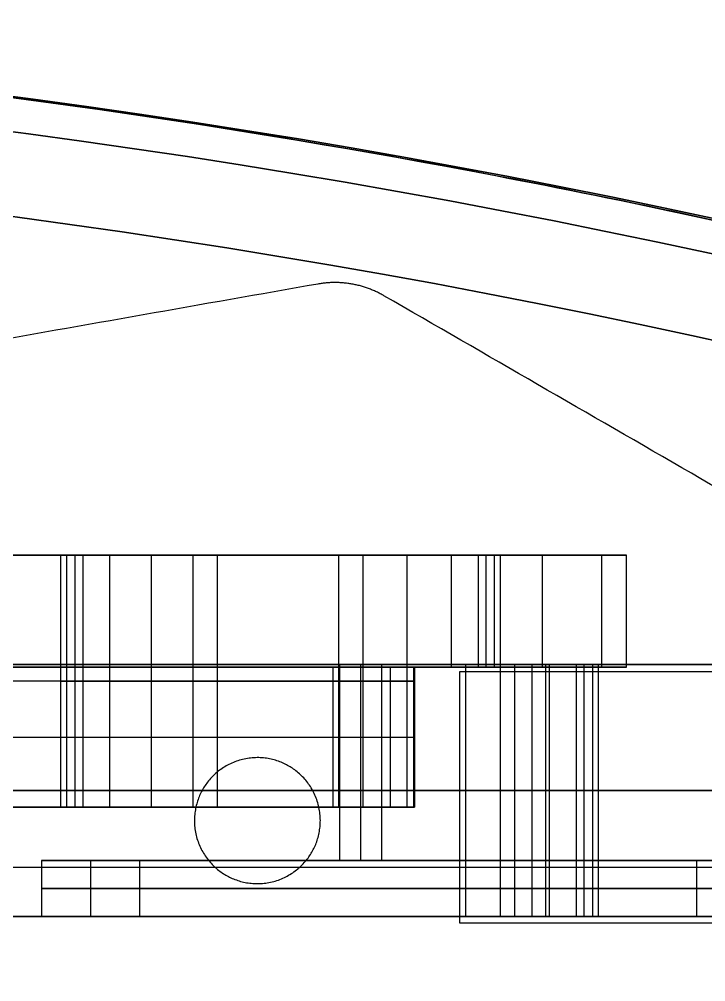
# Model space of a CAD drawing. Header units: millimetres. Extents: x -610 to 610, y -610 to 610.
# Drawn here: x 80.5 to 129.6, y 541.6 to 610.3 of the extents above; entities that cross this region are included whole.
import ezdxf

# ---------------------------------------------------------------- set-up
doc = ezdxf.new("R2010")
doc.units = ezdxf.units.MM
doc.layers.add('base', color=7, linetype='Continuous', true_color=0xffecbc)

msp = doc.modelspace()

# ---------------------------------------------------------------- linework, layer by layer
at = {"layer": 'base'}
for p, q in [((-130.366, 572.034, 110.929), (123.903, 572.034, 110.929)), ((123.903, 564.034, 109.34), (108.703, 564.034, 109.34)), ((226.171, 564.216, 122.966), (115.92, 564.216, 122.966)), ((-115.166, 554.034, 110.929), (108.703, 554.034, 110.929)), ((82.085, 550.216, 221.966), (103.407, 550.216, 221.966)), ((106.407, 550.216, 221.966), (151.407, 550.216, 221.966)), ((128.907, 550.216, 230.966), (128.907, 550.216, 212.966)), ((226.171, 546.216, 122.966), (115.92, 546.216, 122.966))]:
    msp.add_line(p, q, dxfattribs=at)
at = {"layer": 'base', "extrusion": (0, 0, -1)}
for centre, radius in [((0, 0, 3.534), 610), ((0, 0, 4.534), 610), ((0, 0, -2.476), 607.51), ((0, 0, 10.545), 607.51), ((0, 0, -4.966), 601.5), ((0, 0, 13.034), 601.5)]:
    msp.add_circle(centre, radius, dxfattribs=at)
at = {"layer": 'base'}
for centre, radius in [((0, 0, 249.466), 610), ((0, 0, 250.466), 610), ((0, 0, 243.455), 607.51), ((0, 0, 256.476), 607.51), ((0, 0, 240.966), 601.5), ((0, 0, 258.966), 601.5)]:
    msp.add_circle(centre, radius, dxfattribs=at)
for points, weights, degree, knots in [([(-495.198, -356.201, -4.034), (-851.399, 138.996, -4.034), (-356.201, 495.198, -4.034), (138.996, 851.399, -4.034), (495.198, 356.201, -4.034), (851.399, -138.996, -4.034), (356.201, -495.198, -4.034), (-138.996, -851.399, -4.034), (-495.198, -356.201, -4.034)], [1, 0.707106781187, 1, 0.707106781187, 1, 0.707106781187, 1, 0.707106781187, 1], 2, [0, 0, 0, 958.185759, 958.185759, 1916.371519, 1916.371519, 2874.557278, 2874.557278, 3832.743037, 3832.743037, 3832.743037]), ([(-610, 0, 249.966), (-610, -610, 249.966), (0, -610, 249.966), (610, -610, 249.966), (610, 0, 249.966), (610, 610, 249.966), (0, 610, 249.966), (-610, 610, 249.966), (-610, 0, 249.966)], [1, 0.707106781187, 1, 0.707106781187, 1, 0.707106781187, 1, 0.707106781187, 1], 2, [0, 0, 0, 958.185759, 958.185759, 1916.371519, 1916.371519, 2874.557278, 2874.557278, 3832.743037, 3832.743037, 3832.743037]), ([(85.059, 572.034, 150.152), (91.15, 572.034, 146.636), (97.241, 572.034, 143.119), (103.333, 572.034, 139.602), (103.868, 572.034, 139.293), (104.465, 572.034, 139.133), (105.083, 572.034, 139.133)], [1, 1, 1, 1, 0.977285323406, 0.977285323406, 1], 3, [-3346.902686, -3346.902686, -3346.902686, -3346.902686, -3345.926317, -3345.926317, -3345.926317, -3344.093779, -3344.093779, -3344.093779, -3344.093779]), ([(113.317, 572.034, 185.865), (107.102, 572.034, 189.453), (100.888, 572.034, 193.041), (94.673, 572.034, 196.629), (94.138, 572.034, 196.938), (93.541, 572.034, 197.098), (92.923, 572.034, 197.098)], [1, 1, 1, 1, 0.977285464066, 0.977285464066, 1], 3, [-3296.926844, -3296.926844, -3296.926844, -3296.926844, -3295.930709, -3295.930709, -3295.930709, -3294.098177, -3294.098177, -3294.098177, -3294.098177]), ([(106.407, 564.216, 221.966), (106.407, 564.216, 223.466), (104.907, 564.216, 223.466), (103.407, 564.216, 223.466), (103.407, 564.216, 221.966), (103.407, 564.216, 220.466), (104.907, 564.216, 220.466), (106.407, 564.216, 220.466), (106.407, 564.216, 221.966)], [1, 0.707106781187, 1, 0.707106781187, 1, 0.707106781187, 1, 0.707106781187, 1], 2, [6312.95684, 6312.95684, 6312.95684, 6315.313035, 6315.313035, 6317.669229, 6317.669229, 6320.025424, 6320.025424, 6322.381618, 6322.381618, 6322.381618]), ([(85.059, 563.034, 150.152), (91.15, 563.034, 146.636), (97.241, 563.034, 143.119), (103.333, 563.034, 139.602), (103.868, 563.034, 139.293), (104.465, 563.034, 139.133), (105.083, 563.034, 139.133)], [1, 1, 1, 1, 0.977285323406, 0.977285323406, 1], 3, [-3346.902686, -3346.902686, -3346.902686, -3346.902686, -3345.926317, -3345.926317, -3345.926317, -3344.093779, -3344.093779, -3344.093779, -3344.093779]), ([(108.703, 563.034, 188.529), (104.026, 563.034, 191.229), (99.349, 563.034, 193.929), (94.673, 563.034, 196.629), (94.138, 563.034, 196.938), (93.541, 563.034, 197.098), (92.923, 563.034, 197.098)], [1, 1, 1, 1, 0.977285464066, 0.977285464066, 1], 3, [-3296.680321, -3296.680321, -3296.680321, -3296.680321, -3295.930709, -3295.930709, -3295.930709, -3294.098177, -3294.098177, -3294.098177, -3294.098177]), ([(101.418, 550.82, 258.966), (99.168, 546.923, 258.966), (95.271, 549.173, 258.966), (91.374, 551.423, 258.966), (93.624, 555.32, 258.966), (95.874, 559.217, 258.966), (99.771, 556.967, 258.966), (103.668, 554.717, 258.966), (101.418, 550.82, 258.966)], [1, 0.707106781187, 1, 0.707106781187, 1, 0.707106781187, 1, 0.707106781187, 1], 2, [3974.114707, 3974.114707, 3974.114707, 3981.18329, 3981.18329, 3988.251874, 3988.251874, 3995.320457, 3995.320457, 4002.389041, 4002.389041, 4002.389041]), ([(101.418, 550.82, 244.966), (99.168, 546.923, 244.966), (95.271, 549.173, 244.966), (91.374, 551.423, 244.966), (93.624, 555.32, 244.966), (95.874, 559.217, 244.966), (99.771, 556.967, 244.966), (103.668, 554.717, 244.966), (101.418, 550.82, 244.966)], [1, 0.707106781187, 1, 0.707106781187, 1, 0.707106781187, 1, 0.707106781187, 1], 2, [3974.114707, 3974.114707, 3974.114707, 3981.18329, 3981.18329, 3988.251874, 3988.251874, 3995.320457, 3995.320457, 4002.389041, 4002.389041, 4002.389041]), ([(101.418, 550.82, 249.966), (99.168, 546.923, 249.966), (95.271, 549.173, 249.966), (91.374, 551.423, 249.966), (93.624, 555.32, 249.966), (95.874, 559.217, 249.966), (99.771, 556.967, 249.966), (103.668, 554.717, 249.966), (101.418, 550.82, 249.966)], [1, 0.707106781187, 1, 0.707106781187, 1, 0.707106781187, 1, 0.707106781187, 1], 2, [3974.114707, 3974.114707, 3974.114707, 3981.18329, 3981.18329, 3988.251874, 3988.251874, 3995.320457, 3995.320457, 4002.389041, 4002.389041, 4002.389041]), ([(106.407, 555.216, 221.966), (106.407, 555.216, 223.466), (104.907, 555.216, 223.466), (103.407, 555.216, 223.466), (103.407, 555.216, 221.966), (103.407, 555.216, 220.466), (104.907, 555.216, 220.466), (106.407, 555.216, 220.466), (106.407, 555.216, 221.966)], [1, 0.707106781187, 1, 0.707106781187, 1, 0.707106781187, 1, 0.707106781187, 1], 2, [6312.95684, 6312.95684, 6312.95684, 6315.313035, 6315.313035, 6317.669229, 6317.669229, 6320.025424, 6320.025424, 6322.381618, 6322.381618, 6322.381618]), ([(85.059, 554.034, 150.152), (91.15, 554.034, 146.636), (97.241, 554.034, 143.119), (103.333, 554.034, 139.602), (103.868, 554.034, 139.293), (104.465, 554.034, 139.133), (105.083, 554.034, 139.133)], [1, 1, 1, 1, 0.977285323406, 0.977285323406, 1], 3, [-3346.902686, -3346.902686, -3346.902686, -3346.902686, -3345.926317, -3345.926317, -3345.926317, -3344.093779, -3344.093779, -3344.093779, -3344.093779]), ([(108.703, 554.034, 188.529), (104.026, 554.034, 191.229), (99.349, 554.034, 193.929), (94.673, 554.034, 196.629), (94.138, 554.034, 196.938), (93.541, 554.034, 197.098), (92.923, 554.034, 197.098)], [1, 1, 1, 1, 0.977285464066, 0.977285464066, 1], 3, [-3296.680321, -3296.680321, -3296.680321, -3296.680321, -3295.930709, -3295.930709, -3295.930709, -3294.098177, -3294.098177, -3294.098177, -3294.098177]), ([(82.085, 550.216, 212.966), (82.085, 550.216, 209.466), (85.585, 550.216, 209.466), (89.085, 550.216, 209.466), (89.085, 550.216, 212.966)], [1, 0.707106781187, 1, 0.707106781187, 1], 2, [516.55399, 516.55399, 516.55399, 522.051778, 522.051778, 527.549565, 527.549565, 527.549565]), ([(89.085, 550.216, 230.966), (89.085, 550.216, 234.466), (85.585, 550.216, 234.466), (82.085, 550.216, 234.466), (82.085, 550.216, 230.966)], [1, 0.707106781187, 1, 0.707106781187, 1], 2, [726.828773, 726.828773, 726.828773, 732.32656, 732.32656, 737.824347, 737.824347, 737.824347]), ([(106.407, 550.216, 221.966), (106.407, 550.216, 220.466), (104.907, 550.216, 220.466), (103.407, 550.216, 220.466), (103.407, 550.216, 221.966), (103.407, 550.216, 223.466), (104.907, 550.216, 223.466), (106.407, 550.216, 223.466), (106.407, 550.216, 221.966)], [1, 0.707106781187, 1, 0.707106781187, 1, 0.707106781187, 1, 0.707106781187, 1], 2, [-6322.381618, -6322.381618, -6322.381618, -6320.025424, -6320.025424, -6317.669229, -6317.669229, -6315.313035, -6315.313035, -6312.95684, -6312.95684, -6312.95684]), ([(82.085, 548.216, 212.966), (82.085, 548.216, 209.466), (85.585, 548.216, 209.466), (89.085, 548.216, 209.466), (89.085, 548.216, 212.966)], [1, 0.707106781187, 1, 0.707106781187, 1], 2, [516.55399, 516.55399, 516.55399, 522.051778, 522.051778, 527.549565, 527.549565, 527.549565]), ([(89.085, 548.216, 230.966), (89.085, 548.216, 234.466), (85.585, 548.216, 234.466), (82.085, 548.216, 234.466), (82.085, 548.216, 230.966)], [1, 0.707106781187, 1, 0.707106781187, 1], 2, [726.828773, 726.828773, 726.828773, 732.32656, 732.32656, 737.824347, 737.824347, 737.824347]), ([(82.085, 546.216, 212.966), (82.085, 546.216, 209.466), (85.585, 546.216, 209.466), (89.085, 546.216, 209.466), (89.085, 546.216, 212.966)], [1, 0.707106781187, 1, 0.707106781187, 1], 2, [516.55399, 516.55399, 516.55399, 522.051778, 522.051778, 527.549565, 527.549565, 527.549565]), ([(89.085, 546.216, 230.966), (89.085, 546.216, 234.466), (85.585, 546.216, 234.466), (82.085, 546.216, 234.466), (82.085, 546.216, 230.966)], [1, 0.707106781187, 1, 0.707106781187, 1], 2, [726.828773, 726.828773, 726.828773, 732.32656, 732.32656, 737.824347, 737.824347, 737.824347]), ([(32.649, -544.756, 240.966), (-510.363, -577.301, 240.966), (-544.649, -34.396, 240.966), (-578.935, 508.509, 240.966), (-36.142, 544.535, 240.966), (506.65, 580.562, 240.966), (544.417, 37.888, 240.966), (582.184, -504.785, 240.966), (39.634, -544.292, 240.966)], [1, 0.708239625255, 1, 0.708239625255, 1, 0.708239625255, 1, 0.708239625255, 1], 2, [654.018286, 654.018286, 654.018286, 1509.504571, 1509.504571, 2364.990855, 2364.990855, 3220.47714, 3220.47714, 4075.963425, 4075.963425, 4075.963425]), ([(32.649, -544.756, 244.966), (-510.363, -577.301, 244.966), (-544.649, -34.396, 244.966), (-578.935, 508.509, 244.966), (-36.142, 544.535, 244.966), (506.65, 580.562, 244.966), (544.417, 37.888, 244.966), (582.184, -504.785, 244.966), (39.634, -544.292, 244.966)], [1, 0.708239625255, 1, 0.708239625255, 1, 0.708239625255, 1, 0.708239625255, 1], 2, [654.018286, 654.018286, 654.018286, 1509.504571, 1509.504571, 2364.990855, 2364.990855, 3220.47714, 3220.47714, 4075.963425, 4075.963425, 4075.963425]), ([(32.649, -544.756, 242.966), (-510.363, -577.301, 242.966), (-544.649, -34.396, 242.966), (-578.935, 508.509, 242.966), (-36.142, 544.535, 242.966), (506.65, 580.562, 242.966), (544.417, 37.888, 242.966), (582.184, -504.785, 242.966), (39.634, -544.292, 242.966)], [1, 0.708239625255, 1, 0.708239625255, 1, 0.708239625255, 1, 0.708239625255, 1], 2, [654.018286, 654.018286, 654.018286, 1509.504571, 1509.504571, 2364.990855, 2364.990855, 3220.47714, 3220.47714, 4075.963425, 4075.963425, 4075.963425])]:
    msp.add_rational_spline(points, weights, degree=degree, knots=knots, dxfattribs=at)
for points, degree in [([(101.849, 591.404, 240.966), (-98.065, 556.154, 240.966), (-297.979, 520.904, 240.966)], 2), ([(101.849, 591.404, 244.966), (-98.065, 556.154, 244.966), (-297.979, 520.904, 244.966)], 2), ([(101.849, 591.404, 242.966), (-98.065, 556.154, 242.966), (-297.979, 520.904, 242.966)], 2), ([(101.849, 591.404, 240.966), (101.849, 591.404, 242.966), (101.849, 591.404, 244.966)], 2), ([(104.281, 591.404, 240.966), (104.281, 591.404, 242.966), (104.281, 591.404, 244.966)], 2), ([(458.169, 387.574, 240.966), (282.367, 489.074, 240.966), (106.565, 590.573, 240.966)], 2), ([(106.565, 590.573, 240.966), (106.565, 590.573, 242.966), (106.565, 590.573, 244.966)], 2), ([(458.169, 387.574, 244.966), (282.367, 489.074, 244.966), (106.565, 590.573, 244.966)], 2), ([(458.169, 387.574, 242.966), (282.367, 489.074, 242.966), (106.565, 590.573, 242.966)], 2), ([(-124.366, 572.034, 216.36), (-3.232, 572.034, 216.36), (117.903, 572.034, 216.36)], 2), ([(117.903, 572.034, 5.498), (-3.232, 572.034, 5.498), (-124.366, 572.034, 5.498)], 2), ([(83.482, 572.034, 152.883), (83.482, 572.034, 151.756), (84.083, 572.034, 150.715), (85.059, 572.034, 150.152)], 3), ([(83.482, 554.034, 152.883), (83.482, 563.034, 152.883), (83.482, 572.034, 152.883)], 2), ([(83.482, 554.034, 193.598), (83.482, 563.034, 193.598), (83.482, 572.034, 193.598)], 2), ([(83.482, 572.034, 193.598), (83.482, 572.034, 180.026), (83.482, 572.034, 166.454), (83.482, 572.034, 152.883)], 3), ([(83.482, 554.034, 173.24), (83.482, 563.034, 173.24), (83.482, 572.034, 173.24)], 2), ([(83.905, 554.034, 151.306), (83.905, 563.034, 151.306), (83.905, 572.034, 151.306)], 2), ([(84.508, 554.034, 196.073), (84.508, 563.034, 196.073), (84.508, 572.034, 196.073)], 2), ([(85.059, 554.034, 150.152), (85.059, 563.034, 150.152), (85.059, 572.034, 150.152)], 2), ([(86.982, 554.034, 197.098), (86.982, 563.034, 197.098), (86.982, 572.034, 197.098)], 2), ([(92.923, 572.034, 197.098), (90.943, 572.034, 197.098), (88.963, 572.034, 197.098), (86.982, 572.034, 197.098)], 3), ([(89.953, 554.034, 197.098), (89.953, 563.034, 197.098), (89.953, 572.034, 197.098)], 2), ([(92.923, 554.034, 197.098), (92.923, 563.034, 197.098), (92.923, 572.034, 197.098)], 2), ([(94.673, 554.034, 196.629), (94.673, 563.034, 196.629), (94.673, 572.034, 196.629)], 2), ([(103.333, 554.034, 139.602), (103.333, 563.034, 139.602), (103.333, 572.034, 139.602)], 2), ([(105.083, 554.034, 139.133), (105.083, 563.034, 139.133), (105.083, 572.034, 139.133)], 2), ([(105.083, 572.034, 139.133), (107.186, 572.034, 139.133), (109.29, 572.034, 139.133), (111.393, 572.034, 139.133)], 3), ([(108.238, 554.034, 139.133), (108.238, 563.034, 139.133), (108.238, 572.034, 139.133)], 2), ([(111.393, 564.034, 139.133), (111.393, 568.034, 139.133), (111.393, 572.034, 139.133)], 2), ([(114.893, 572.034, 183.135), (114.893, 572.034, 184.261), (114.292, 572.034, 185.302), (113.317, 572.034, 185.865)], 3), ([(113.317, 564.034, 185.865), (113.317, 568.034, 185.865), (113.317, 572.034, 185.865)], 2), ([(113.868, 564.034, 140.158), (113.868, 568.034, 140.158), (113.868, 572.034, 140.158)], 2), ([(114.471, 564.034, 184.711), (114.471, 568.034, 184.711), (114.471, 572.034, 184.711)], 2), ([(114.893, 572.034, 142.633), (114.893, 572.034, 156.134), (114.893, 572.034, 169.634), (114.893, 572.034, 183.135)], 3), ([(114.893, 564.034, 142.633), (114.893, 568.034, 142.633), (114.893, 572.034, 142.633)], 2), ([(114.893, 564.034, 183.135), (114.893, 568.034, 183.135), (114.893, 572.034, 183.135)], 2), ([(114.893, 564.034, 162.884), (114.893, 568.034, 162.884), (114.893, 572.034, 162.884)], 2), ([(117.903, 564.034, 216.36), (117.903, 568.034, 216.36), (117.903, 572.034, 216.36)], 2), ([(117.903, 564.034, 5.498), (117.903, 568.034, 5.498), (117.903, 572.034, 5.498)], 2), ([(122.146, 564.034, 214.602), (122.146, 568.034, 214.602), (122.146, 572.034, 214.602)], 2), ([(122.146, 564.034, 7.256), (122.146, 568.034, 7.256), (122.146, 572.034, 7.256)], 2), ([(123.903, 572.034, 210.36), (123.903, 572.034, 110.929), (123.903, 572.034, 11.498)], 2), ([(123.903, 564.034, 210.36), (123.903, 568.034, 210.36), (123.903, 572.034, 210.36)], 2), ([(123.903, 564.034, 11.498), (123.903, 568.034, 11.498), (123.903, 572.034, 11.498)], 2), ([(123.903, 564.034, 110.929), (123.903, 568.034, 110.929), (123.903, 572.034, 110.929)], 2), ([(-176.09, 564.216, 244.966), (-45.446, 564.216, 244.966), (85.199, 564.216, 244.966), (215.843, 564.216, 244.966)], 3), ([(117.903, 564.034, 216.36), (-3.232, 564.034, 216.36), (-124.366, 564.034, 216.36)], 2), ([(-109.366, 564.034, 201.16), (-3.232, 564.034, 201.16), (102.903, 564.034, 201.16)], 2), ([(112.42, 564.216, 200.827), (39.997, 564.216, 200.827), (-32.426, 564.216, 200.827), (-104.849, 564.216, 200.827)], 3), ([(102.903, 564.034, 201.16), (102.903, 559.034, 201.16), (102.903, 554.034, 201.16)], 2), ([(103.407, 550.216, 221.966), (103.407, 557.216, 221.966), (103.407, 564.216, 221.966)], 2), ([(104.907, 550.216, 223.466), (104.907, 557.216, 223.466), (104.907, 564.216, 223.466)], 2), ([(104.907, 550.216, 220.466), (104.907, 557.216, 220.466), (104.907, 564.216, 220.466)], 2), ([(106.407, 550.216, 221.966), (106.407, 557.216, 221.966), (106.407, 564.216, 221.966)], 2), ([(107.004, 564.034, 199.461), (107.004, 559.034, 199.461), (107.004, 554.034, 199.461)], 2), ([(108.703, 564.034, 195.36), (108.703, 559.034, 195.36), (108.703, 554.034, 195.36)], 2), ([(108.703, 564.034, 195.36), (108.703, 564.034, 191.944), (108.703, 564.034, 188.529)], 2), ([(108.703, 564.034, 6.539), (108.703, 559.034, 6.539), (108.703, 554.034, 6.539)], 2), ([(108.703, 554.034, 139.133), (108.703, 559.034, 139.133), (108.703, 564.034, 139.133)], 2), ([(111.393, 564.034, 139.133), (110.496, 564.034, 139.133), (109.6, 564.034, 139.133), (108.703, 564.034, 139.133)], 3), ([(108.703, 564.034, 188.529), (108.703, 559.034, 188.529), (108.703, 554.034, 188.529)], 2), ([(108.703, 564.034, 188.529), (110.241, 564.034, 187.641), (111.779, 564.034, 186.753), (113.317, 564.034, 185.865)], 3), ([(108.703, 564.034, 139.133), (108.703, 564.034, 72.836), (108.703, 564.034, 6.539)], 2), ([(108.703, 564.034, 100.949), (108.703, 559.034, 100.949), (108.703, 554.034, 100.949)], 2), ([(108.752, 564.034, 5.498), (108.752, 559.034, 5.498), (108.752, 554.034, 5.498)], 2), ([(108.752, 564.034, 5.498), (113.328, 564.034, 5.498), (117.903, 564.034, 5.498)], 2), ([(112.42, 546.216, 200.827), (112.42, 555.216, 200.827), (112.42, 564.216, 200.827)], 2), ([(113.317, 564.034, 185.865), (114.292, 564.034, 185.302), (114.893, 564.034, 184.261), (114.893, 564.034, 183.135)], 3), ([(114.893, 564.034, 183.135), (114.893, 564.034, 162.884), (114.893, 564.034, 142.633)], 2), ([(114.895, 546.216, 199.802), (114.895, 555.216, 199.802), (114.895, 564.216, 199.802)], 2), ([(115.92, 546.216, 0.966), (115.92, 555.216, 0.966), (115.92, 564.216, 0.966)], 2), ([(188.432, 564.216, 0.966), (164.261, 564.216, 0.966), (140.091, 564.216, 0.966), (115.92, 564.216, 0.966)], 3), ([(115.92, 546.216, 138.6), (115.92, 555.216, 138.6), (115.92, 564.216, 138.6)], 2), ([(115.92, 564.216, 0.966), (115.92, 564.216, 46.844), (115.92, 564.216, 92.722), (115.92, 564.216, 138.6)], 3), ([(115.92, 564.216, 138.6), (116.75, 564.216, 138.6), (117.58, 564.216, 138.6), (118.41, 564.216, 138.6)], 3), ([(115.92, 546.216, 187.881), (115.92, 555.216, 187.881), (115.92, 564.216, 187.881)], 2), ([(120.334, 564.216, 185.332), (118.862, 564.216, 186.182), (117.391, 564.216, 187.031), (115.92, 564.216, 187.881)], 3), ([(115.92, 546.216, 197.327), (115.92, 555.216, 197.327), (115.92, 564.216, 197.327)], 2), ([(115.92, 564.216, 187.881), (115.92, 564.216, 191.03), (115.92, 564.216, 194.178), (115.92, 564.216, 197.327)], 3), ([(115.92, 546.216, 69.783), (115.92, 555.216, 69.783), (115.92, 564.216, 69.783)], 2), ([(115.92, 546.216, 192.604), (115.92, 555.216, 192.604), (115.92, 564.216, 192.604)], 2), ([(117.165, 546.216, 138.6), (117.165, 555.216, 138.6), (117.165, 564.216, 138.6)], 2), ([(118.127, 546.216, 186.607), (118.127, 555.216, 186.607), (118.127, 564.216, 186.607)], 2), ([(118.41, 546.216, 138.6), (118.41, 555.216, 138.6), (118.41, 564.216, 138.6)], 2), ([(120.334, 546.216, 185.332), (120.334, 555.216, 185.332), (120.334, 564.216, 185.332)], 2), ([(121.91, 564.216, 182.602), (121.91, 564.216, 183.728), (121.309, 564.216, 184.769), (120.334, 564.216, 185.332)], 3), ([(120.885, 546.216, 139.625), (120.885, 555.216, 139.625), (120.885, 564.216, 139.625)], 2), ([(121.488, 546.216, 184.178), (121.488, 555.216, 184.178), (121.488, 564.216, 184.178)], 2), ([(121.91, 546.216, 142.1), (121.91, 555.216, 142.1), (121.91, 564.216, 142.1)], 2), ([(121.91, 546.216, 182.602), (121.91, 555.216, 182.602), (121.91, 564.216, 182.602)], 2), ([(121.91, 564.216, 142.1), (121.91, 564.216, 155.601), (121.91, 564.216, 169.102), (121.91, 564.216, 182.602)], 3), ([(121.91, 546.216, 162.351), (121.91, 555.216, 162.351), (121.91, 564.216, 162.351)], 2), ([(123.903, 564.034, 11.498), (123.903, 564.034, 110.929), (123.903, 564.034, 210.36)], 2), ([(112, 563.734, 4.966), (112, 563.734, 2.966), (112, 563.734, 0.966)], 2), ([(112, 545.734, 0.966), (112, 554.734, 0.966), (112, 563.734, 0.966)], 2), ([(112, 563.734, 0.966), (157.499, 563.734, 0.966), (202.998, 563.734, 0.966)], 2), ([(112, 545.734, 4.966), (112, 554.734, 4.966), (112, 563.734, 4.966)], 2), ([(112, 563.734, 4.966), (157.499, 563.734, 4.966), (202.998, 563.734, 4.966)], 2), ([(112, 545.734, 2.966), (112, 554.734, 2.966), (112, 563.734, 2.966)], 2), ([(112, 563.734, 2.966), (157.499, 563.734, 2.966), (202.998, 563.734, 2.966)], 2), ([(108.752, 563.034, 5.498), (-3.232, 563.034, 5.498), (-115.215, 563.034, 5.498)], 2), ([(83.482, 563.034, 152.883), (83.482, 563.034, 151.756), (84.083, 563.034, 150.715), (85.059, 563.034, 150.152)], 3), ([(83.482, 563.034, 193.598), (83.482, 563.034, 180.026), (83.482, 563.034, 166.454), (83.482, 563.034, 152.883)], 3), ([(92.923, 563.034, 197.098), (90.943, 563.034, 197.098), (88.963, 563.034, 197.098), (86.982, 563.034, 197.098)], 3), ([(105.083, 563.034, 139.133), (106.29, 563.034, 139.133), (107.496, 563.034, 139.133), (108.703, 563.034, 139.133)], 3), ([(-109.366, 559.034, 201.16), (-3.232, 559.034, 201.16), (102.903, 559.034, 201.16)], 2), ([(108.703, 559.034, 139.133), (108.703, 559.034, 72.836), (108.703, 559.034, 6.539)], 2), ([(108.703, 559.034, 195.36), (108.703, 559.034, 191.944), (108.703, 559.034, 188.529)], 2), ([(99.771, 556.967, 244.966), (99.771, 556.967, 251.966), (99.771, 556.967, 258.966)], 2), ([(-176.09, 555.216, 244.966), (-45.446, 555.216, 244.966), (85.199, 555.216, 244.966), (215.843, 555.216, 244.966)], 3), ([(112.42, 555.216, 200.827), (39.997, 555.216, 200.827), (-32.426, 555.216, 200.827), (-104.849, 555.216, 200.827)], 3), ([(93.624, 555.32, 244.966), (93.624, 555.32, 251.966), (93.624, 555.32, 258.966)], 2), ([(188.432, 555.216, 0.966), (164.261, 555.216, 0.966), (140.091, 555.216, 0.966), (115.92, 555.216, 0.966)], 3), ([(115.92, 555.216, 0.966), (115.92, 555.216, 46.844), (115.92, 555.216, 92.722), (115.92, 555.216, 138.6)], 3), ([(115.92, 555.216, 138.6), (116.75, 555.216, 138.6), (117.58, 555.216, 138.6), (118.41, 555.216, 138.6)], 3), ([(120.334, 555.216, 185.332), (118.862, 555.216, 186.182), (117.391, 555.216, 187.031), (115.92, 555.216, 187.881)], 3), ([(115.92, 555.216, 187.881), (115.92, 555.216, 191.03), (115.92, 555.216, 194.178), (115.92, 555.216, 197.327)], 3), ([(121.91, 555.216, 182.602), (121.91, 555.216, 183.728), (121.309, 555.216, 184.769), (120.334, 555.216, 185.332)], 3), ([(121.91, 555.216, 142.1), (121.91, 555.216, 155.601), (121.91, 555.216, 169.102), (121.91, 555.216, 182.602)], 3), ([(112, 554.734, 4.966), (112, 554.734, 2.966), (112, 554.734, 0.966)], 2), ([(108.752, 554.034, 5.498), (-3.232, 554.034, 5.498), (-115.215, 554.034, 5.498)], 2), ([(-109.366, 554.034, 201.16), (-3.232, 554.034, 201.16), (102.903, 554.034, 201.16)], 2), ([(83.482, 554.034, 152.883), (83.482, 554.034, 151.756), (84.083, 554.034, 150.715), (85.059, 554.034, 150.152)], 3), ([(83.482, 554.034, 193.598), (83.482, 554.034, 180.026), (83.482, 554.034, 166.454), (83.482, 554.034, 152.883)], 3), ([(92.923, 554.034, 197.098), (90.943, 554.034, 197.098), (88.963, 554.034, 197.098), (86.982, 554.034, 197.098)], 3), ([(105.083, 554.034, 139.133), (106.29, 554.034, 139.133), (107.496, 554.034, 139.133), (108.703, 554.034, 139.133)], 3), ([(108.703, 554.034, 195.36), (108.703, 554.034, 191.944), (108.703, 554.034, 188.529)], 2), ([(108.703, 554.034, 139.133), (108.703, 554.034, 72.836), (108.703, 554.034, 6.539)], 2), ([(101.418, 550.82, 244.966), (101.418, 550.82, 251.966), (101.418, 550.82, 258.966)], 2), ([(82.085, 550.216, 230.966), (82.085, 550.216, 221.966), (82.085, 550.216, 212.966)], 2), ([(82.085, 550.216, 212.966), (82.085, 548.216, 212.966), (82.085, 546.216, 212.966)], 2), ([(82.085, 550.216, 230.966), (82.085, 548.216, 230.966), (82.085, 546.216, 230.966)], 2), ([(82.085, 550.216, 221.966), (82.085, 548.216, 221.966), (82.085, 546.216, 221.966)], 2), ([(85.585, 550.216, 209.466), (85.585, 548.216, 209.466), (85.585, 546.216, 209.466)], 2), ([(85.585, 550.216, 234.466), (85.585, 548.216, 234.466), (85.585, 546.216, 234.466)], 2), ([(89.085, 550.216, 212.966), (89.085, 548.216, 212.966), (89.085, 546.216, 212.966)], 2), ([(89.085, 550.216, 212.966), (128.907, 550.216, 212.966), (168.73, 550.216, 212.966)], 2), ([(168.73, 550.216, 230.966), (128.907, 550.216, 230.966), (89.085, 550.216, 230.966)], 2), ([(89.085, 550.216, 230.966), (89.085, 548.216, 230.966), (89.085, 546.216, 230.966)], 2), ([(128.907, 550.216, 212.966), (128.907, 548.216, 212.966), (128.907, 546.216, 212.966)], 2), ([(128.907, 550.216, 230.966), (128.907, 548.216, 230.966), (128.907, 546.216, 230.966)], 2), ([(75.914, 549.734, 230.966), (122.736, 549.734, 230.966), (169.558, 549.734, 230.966)], 2), ([(75.914, 549.734, 212.966), (122.736, 549.734, 212.966), (169.558, 549.734, 212.966)], 2), ([(75.914, 549.734, 221.966), (122.736, 549.734, 221.966), (169.558, 549.734, 221.966)], 2), ([(122.736, 549.734, 230.966), (122.736, 549.734, 221.966), (122.736, 549.734, 212.966)], 2), ([(95.271, 549.173, 244.966), (95.271, 549.173, 251.966), (95.271, 549.173, 258.966)], 2), ([(82.085, 548.216, 230.966), (82.085, 548.216, 221.966), (82.085, 548.216, 212.966)], 2), ([(89.085, 548.216, 212.966), (128.907, 548.216, 212.966), (168.73, 548.216, 212.966)], 2), ([(168.73, 548.216, 230.966), (128.907, 548.216, 230.966), (89.085, 548.216, 230.966)], 2), ([(-176.09, 546.216, 244.966), (-45.446, 546.216, 244.966), (85.199, 546.216, 244.966), (215.843, 546.216, 244.966)], 3), ([(112.42, 546.216, 200.827), (39.997, 546.216, 200.827), (-32.426, 546.216, 200.827), (-104.849, 546.216, 200.827)], 3), ([(82.085, 546.216, 230.966), (82.085, 546.216, 221.966), (82.085, 546.216, 212.966)], 2), ([(89.085, 546.216, 212.966), (128.907, 546.216, 212.966), (168.73, 546.216, 212.966)], 2), ([(168.73, 546.216, 230.966), (128.907, 546.216, 230.966), (89.085, 546.216, 230.966)], 2), ([(188.432, 546.216, 0.966), (164.261, 546.216, 0.966), (140.091, 546.216, 0.966), (115.92, 546.216, 0.966)], 3), ([(115.92, 546.216, 0.966), (115.92, 546.216, 46.844), (115.92, 546.216, 92.722), (115.92, 546.216, 138.6)], 3), ([(115.92, 546.216, 138.6), (116.75, 546.216, 138.6), (117.58, 546.216, 138.6), (118.41, 546.216, 138.6)], 3), ([(120.334, 546.216, 185.332), (118.862, 546.216, 186.182), (117.391, 546.216, 187.031), (115.92, 546.216, 187.881)], 3), ([(115.92, 546.216, 187.881), (115.92, 546.216, 191.03), (115.92, 546.216, 194.178), (115.92, 546.216, 197.327)], 3), ([(121.91, 546.216, 182.602), (121.91, 546.216, 183.728), (121.309, 546.216, 184.769), (120.334, 546.216, 185.332)], 3), ([(121.91, 546.216, 142.1), (121.91, 546.216, 155.601), (121.91, 546.216, 169.102), (121.91, 546.216, 182.602)], 3), ([(112, 545.734, 4.966), (112, 545.734, 2.966), (112, 545.734, 0.966)], 2), ([(198.631, 545.734, 0.966), (155.315, 545.734, 0.966), (112, 545.734, 0.966)], 2), ([(198.631, 545.734, 4.966), (155.315, 545.734, 4.966), (112, 545.734, 4.966)], 2), ([(198.631, 545.734, 2.966), (155.315, 545.734, 2.966), (112, 545.734, 2.966)], 2)]:
    msp.add_open_spline(points, degree=degree, dxfattribs=at)
for points, weights, degree in [([(106.565, 590.573, 240.966), (104.359, 591.847, 240.966), (101.849, 591.404, 240.966)], [1, 0.939692620786, 1], 2), ([(106.565, 590.573, 244.966), (104.359, 591.847, 244.966), (101.849, 591.404, 244.966)], [1, 0.939692620786, 1], 2), ([(106.565, 590.573, 242.966), (104.359, 591.847, 242.966), (101.849, 591.404, 242.966)], [1, 0.939692620786, 1], 2), ([(86.982, 572.034, 197.098), (84.932, 572.034, 197.098), (83.482, 572.034, 195.648), (83.482, 572.034, 193.598)], [1, 0.804737854124, 0.804737854124, 1], 3), ([(111.393, 572.034, 139.133), (113.444, 572.034, 139.133), (114.893, 572.034, 140.583), (114.893, 572.034, 142.633)], [1, 0.804737854124, 0.804737854124, 1], 3), ([(117.903, 572.034, 216.36), (123.903, 572.034, 216.36), (123.903, 572.034, 210.36)], [1, 0.707106781187, 1], 2), ([(123.903, 572.034, 11.498), (123.903, 572.034, 5.498), (117.903, 572.034, 5.498)], [1, 0.707106781187, 1], 2), ([(102.903, 564.034, 201.16), (108.703, 564.034, 201.16), (108.703, 564.034, 195.36)], [1, 0.707106781187, 1], 2), ([(108.703, 564.034, 6.539), (108.703, 564.034, 6.017), (108.752, 564.034, 5.498)], [1, 0.980717952474, 0.963974696104], 2), ([(114.893, 564.034, 142.633), (114.893, 564.034, 139.133), (111.393, 564.034, 139.133)], [1, 0.707106781186, 1], 2), ([(115.92, 564.216, 197.327), (115.92, 564.216, 199.377), (114.47, 564.216, 200.827), (112.42, 564.216, 200.827)], [1, 0.804737854124, 0.804737854124, 1], 3), ([(123.903, 564.034, 210.36), (123.903, 564.034, 216.36), (117.903, 564.034, 216.36)], [1, 0.707106781187, 1], 2), ([(117.903, 564.034, 5.498), (123.903, 564.034, 5.498), (123.903, 564.034, 11.498)], [1, 0.707106781187, 1], 2), ([(118.41, 564.216, 138.6), (120.46, 564.216, 138.6), (121.91, 564.216, 140.05), (121.91, 564.216, 142.1)], [1, 0.804737854124, 0.804737854124, 1], 3), ([(86.982, 563.034, 197.098), (84.932, 563.034, 197.098), (83.482, 563.034, 195.648), (83.482, 563.034, 193.598)], [1, 0.804737854124, 0.804737854124, 1], 3), ([(102.903, 559.034, 201.16), (108.703, 559.034, 201.16), (108.703, 559.034, 195.36)], [1, 0.707106781187, 1], 2), ([(108.703, 559.034, 6.539), (108.703, 559.034, 6.017), (108.752, 559.034, 5.498)], [1, 0.980717952474, 0.963974696104], 2), ([(115.92, 555.216, 197.327), (115.92, 555.216, 199.377), (114.47, 555.216, 200.827), (112.42, 555.216, 200.827)], [1, 0.804737854124, 0.804737854124, 1], 3), ([(118.41, 555.216, 138.6), (120.46, 555.216, 138.6), (121.91, 555.216, 140.05), (121.91, 555.216, 142.1)], [1, 0.804737854124, 0.804737854124, 1], 3), ([(86.982, 554.034, 197.098), (84.932, 554.034, 197.098), (83.482, 554.034, 195.648), (83.482, 554.034, 193.598)], [1, 0.804737854124, 0.804737854124, 1], 3), ([(102.903, 554.034, 201.16), (108.703, 554.034, 201.16), (108.703, 554.034, 195.36)], [1, 0.707106781187, 1], 2), ([(108.703, 554.034, 6.539), (108.703, 554.034, 6.017), (108.752, 554.034, 5.498)], [1, 0.980717952474, 0.963974696104], 2), ([(115.92, 546.216, 197.327), (115.92, 546.216, 199.377), (114.47, 546.216, 200.827), (112.42, 546.216, 200.827)], [1, 0.804737854124, 0.804737854124, 1], 3), ([(118.41, 546.216, 138.6), (120.46, 546.216, 138.6), (121.91, 546.216, 140.05), (121.91, 546.216, 142.1)], [1, 0.804737854124, 0.804737854124, 1], 3)]:
    msp.add_rational_spline(points, weights, degree=degree, dxfattribs=at)

doc.saveas('drawing.dxf')
